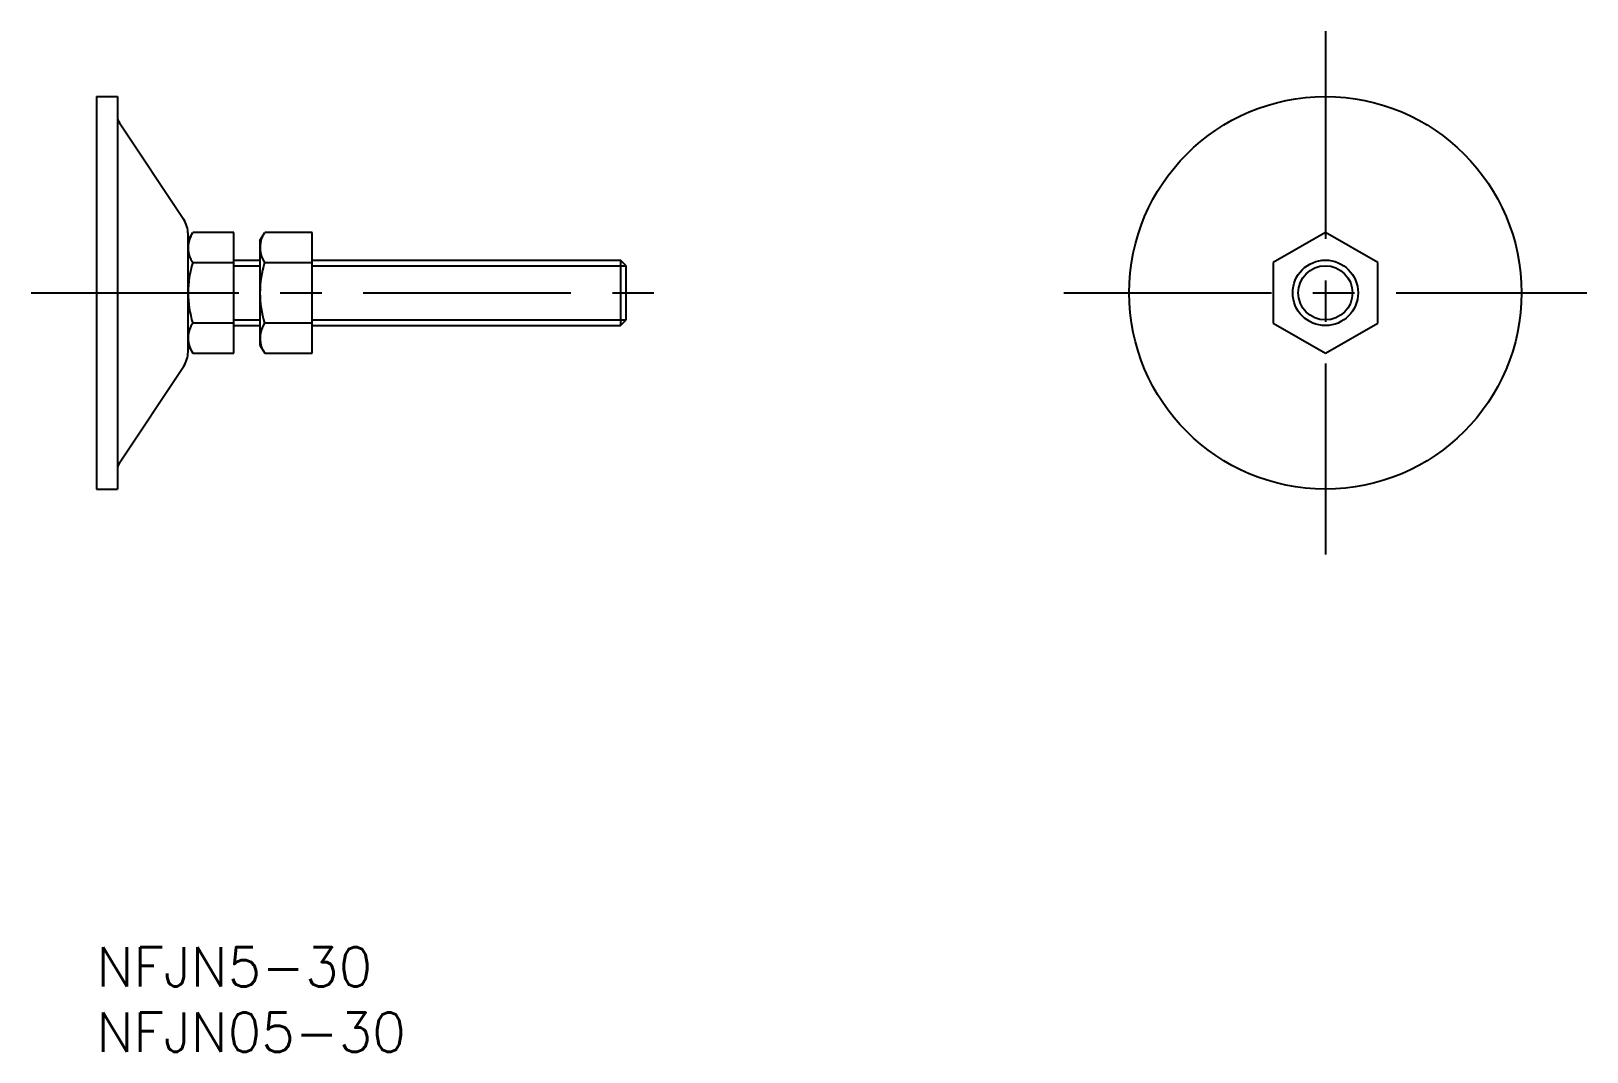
# Model space of a CAD drawing. Extents: x -5 to 114, y -8 to 70.
import ezdxf

# ---------------------------------------------------------------- set-up
doc = ezdxf.new("R2010")
doc.units = 0
doc.header["$LTSCALE"] = 0.5
doc.linetypes.add('CENTER', pattern=[50.8, 31.75, -6.35, 6.35, -6.35])
doc.layers.get('0').update_dxf_attribs({"linetype": 'CONTINUOUS'})
doc.layers.add('CENTER', color=1, linetype='CENTER')
doc.styles.get("Standard").update_dxf_attribs({"font": 'txt.shx', "height": 3, "bigfont": 'bigfont.shx'})

# ---------------------------------------------------------------- blocks, each defined once
blk = doc.blocks.new('*U4')
at = {"color": 7, "linetype": 'CONTINUOUS'}
blk.add_text('NFJN5-30', height=3, dxfattribs=at).set_placement((0, -3))
blk = doc.blocks.new('*U5')
at = {"color": 7, "linetype": 'CONTINUOUS'}
blk.add_text('NFJN05-30', height=3, dxfattribs=at).set_placement((0, -8))

msp = doc.modelspace()

# ---------------------------------------------------------------- linework, layer by layer
at = {"color": 7, "linetype": 'CONTINUOUS'}
for p, q in [((0, 65), (0, 35)), ((0, 65), (1.6, 65)), ((1.6, 65), (1.6, 35)), ((1.75, 62.99), (6.67, 55.61)), ((7, 54), (7.36, 54.62)), ((7, 45.5), (7, 54.5)), ((10.5, 54.62), (7.36, 54.62)), ((10.5, 45.38), (10.5, 54.62)), ((12.5, 54), (12.86, 54.62)), ((12.5, 54), (12.5, 46)), ((16.5, 54.62), (12.86, 54.62)), ((16.5, 45.38), (16.5, 54.62)), ((93.97, 54.62), (89.97, 52.31)), ((97.97, 52.31), (93.97, 54.62)), ((10.5, 52.5), (12.5, 52.5)), ((16.5, 52.5), (40.07, 52.5)), ((40.5, 52.07), (40.07, 52.5)), ((40.07, 52.5), (40.07, 47.5)), ((7.36, 52.31), (10.5, 52.31)), ((12.86, 52.31), (16.5, 52.31)), ((40.5, 47.93), (40.5, 52.07)), ((89.97, 52.31), (89.97, 47.69)), ((97.97, 47.69), (97.97, 52.31)), ((10.5, 47.69), (7.36, 47.69)), ((16.5, 47.69), (12.86, 47.69)), ((40.07, 47.5), (40.5, 47.93)), ((89.97, 47.69), (93.97, 45.38)), ((93.97, 45.38), (97.97, 47.69)), ((10.5, 47.5), (12.5, 47.5)), ((16.5, 47.5), (40.07, 47.5)), ((7, 46), (7.36, 45.38)), ((7.36, 45.38), (10.5, 45.38)), ((12.5, 46), (12.86, 45.38)), ((12.86, 45.38), (16.5, 45.38)), ((1.75, 37.01), (6.67, 44.39)), ((0, 35), (1.6, 35))]:
    msp.add_line(p, q, dxfattribs=at)
at = {"color": 3, "linetype": 'CONTINUOUS'}
for p, q in [((10.5, 52.07), (12.5, 52.07)), ((16.5, 52.07), (40.5, 52.07)), ((10.5, 47.93), (12.5, 47.93)), ((16.5, 47.93), (40.5, 47.93))]:
    msp.add_line(p, q, dxfattribs=at)
at = {"color": 7, "linetype": 'CONTINUOUS'}
for radius in [15, 2.5]:
    msp.add_circle((93.97, 50), radius, dxfattribs=at)
at = {"color": 3, "linetype": 'CONTINUOUS'}
msp.add_circle((93.97, 50), 2.07, dxfattribs=at)
at = {"color": 7, "linetype": 'CONTINUOUS'}
for centre, radius, start, end in [((2.52, 63.5), 0.918, 180, 213.6288), ((5, 54.5), 2, 0, 33.6288), ((9.04, 53.46), 2.04, 154.3842, 214.3842), ((14.54, 53.46), 2.04, 154.3842, 214.3842), ((14.64, 50), 7.64, 162.412, 197.588), ((20.14, 50), 7.64, 162.412, 197.588), ((9.04, 46.54), 2.04, 145.6158, 205.6158), ((14.54, 46.54), 2.04, 145.6158, 205.6158), ((5, 45.5), 2, 326.3712, 0), ((2.52, 36.5), 0.918, 146.3712, 180)]:
    msp.add_arc(centre, radius, start, end, dxfattribs=at)
at = {"layer": 'CENTER', "color": 1, "linetype": 'CENTER'}
for p, q in [((93.97, 70), (93.97, 30)), ((-5, 50), (45.5, 50)), ((73.97, 50), (113.97, 50))]:
    msp.add_line(p, q, dxfattribs=at)

# ---------------------------------------------------------------- block references
at = {"color": 7, "linetype": 'CONTINUOUS'}
for name in ['*U4', '*U5']:
    msp.add_blockref(name, (0, 0), dxfattribs=at)

doc.saveas('drawing.dxf')
